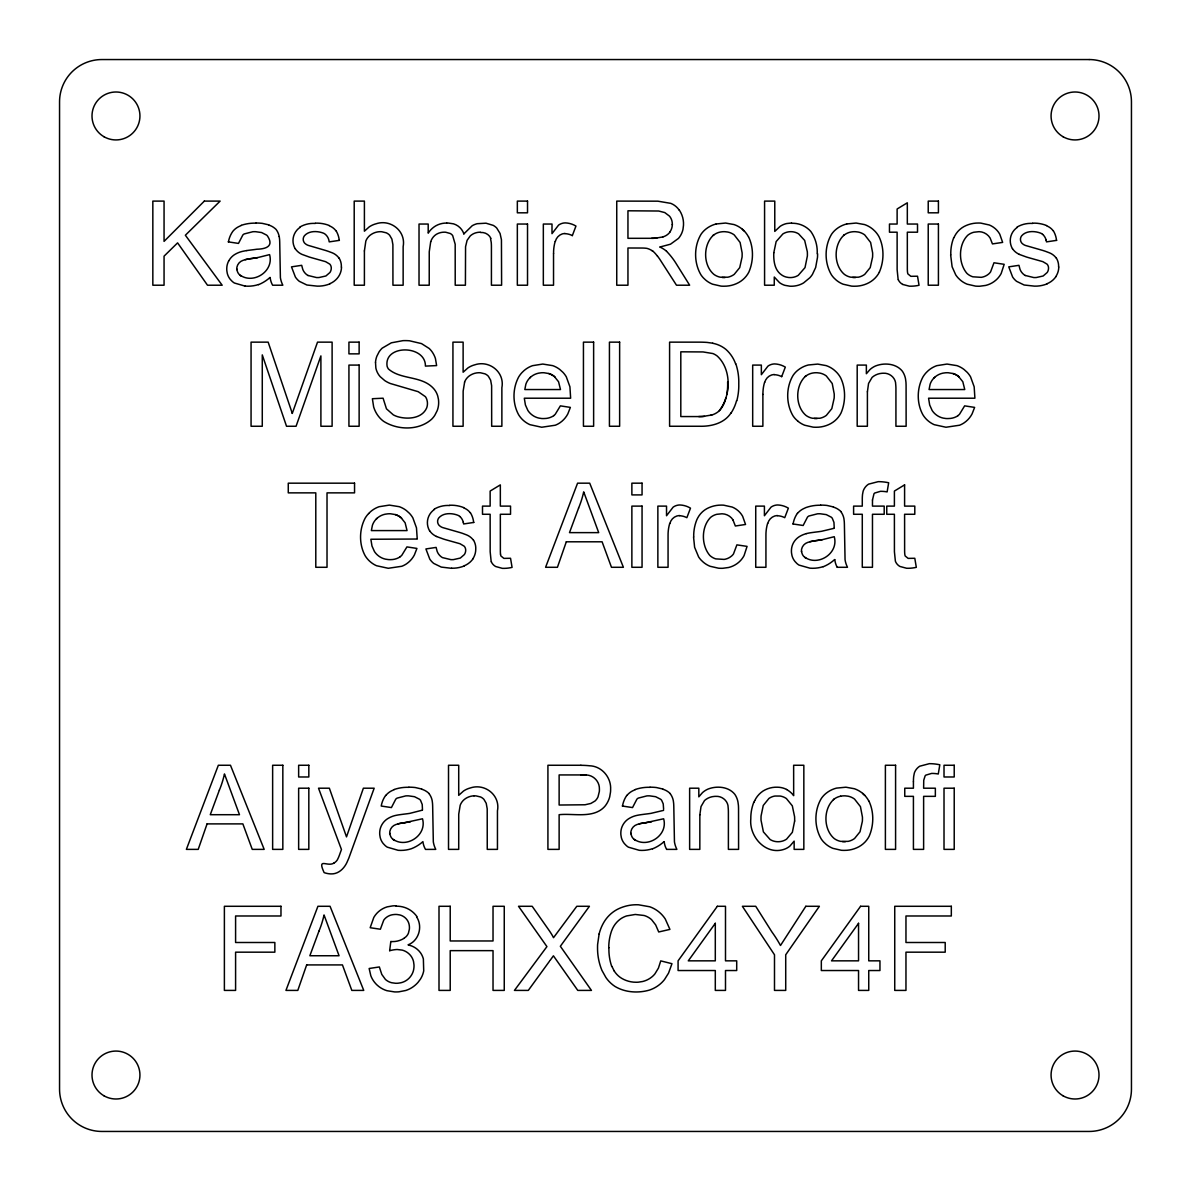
<?xml version="1.0" encoding="UTF-8"?>
<svg xmlns="http://www.w3.org/2000/svg" width="1191" height="1191" viewBox="0 0 1191 1191"><rect width="100%" height="100%" fill="white"/><g stroke="black" fill="none" stroke-linecap="round" stroke-linejoin="round"><path stroke-width="1.5" d="M663.625 809.285L663.223 803.865L661.675 800.352A6.684 6.684 0 0 0 660.663 799.265L655.66 796.705L649.676 795.856A38.261 38.261 0 0 0 646.921 795.886L638.227 798.119A9.156 9.156 0 0 0 636.917 799.131L632.54 807.572L622.342 806.039M422.477 809.686L422.224 804.476L420.542 800.352A6.684 6.684 0 0 0 419.53 799.265L414.528 796.705L408.558 795.856A38.261 38.261 0 0 0 405.789 795.886L397.094 798.119A9.156 9.156 0 0 0 395.784 799.131L391.422 807.572L381.224 806.039A25.889 25.889 0 0 1 385.646 795.409M834.221 527.598L833.953 522.402L832.286 518.264A6.684 6.684 0 0 0 831.273 517.192L826.271 514.616L820.286 513.783A38.261 38.261 0 0 0 817.517 513.812L808.823 516.031A9.156 9.156 0 0 0 807.513 517.058L803.151 525.484L792.953 523.966M422.477 810.133L409.778 813.379A197.989 197.989 0 0 1 403.883 814.153L399.67 814.718A53.803 53.803 0 0 0 394.608 815.671A25.696 25.696 0 0 0 387.12 819.036A17.061 17.061 0 0 0 381.76 824.961A16.585 16.585 0 0 0 379.706 832.524A19.949 19.949 0 0 0 379.78 834.921L380.227 837.541A15.468 15.468 0 0 0 383.264 843.6L385.11 845.521A16.093 16.093 0 0 0 387.313 847.173L398.166 850.314A33.899 33.899 0 0 0 411.401 848.721A37.457 37.457 0 0 0 422.924 841.62A19.607 19.607 0 0 0 425.515 849.406L435.772 849.377A25.353 25.353 0 0 1 433.316 841.843L432.675 807.051A71.415 71.415 0 0 0 432.512 803.315L432.199 800.754A16.748 16.748 0 0 0 429.013 793.623M417.207 538.6L416.478 527.836L412.86 517.877A25.234 25.234 0 0 0 409.451 513.336L406.354 510.537A25.071 25.071 0 0 0 399.238 506.681L389.323 505.103L379.11 506.711A25.77 25.77 0 0 0 370.699 511.549L368.644 513.529M663.595 810.371L650.896 813.379A197.989 197.989 0 0 1 645.016 814.153L640.803 814.718A53.803 53.803 0 0 0 635.741 815.671A25.696 25.696 0 0 0 628.238 819.036A17.061 17.061 0 0 0 622.893 824.961A16.585 16.585 0 0 0 620.839 832.524A19.949 19.949 0 0 0 620.898 834.921L621.345 837.541A15.468 15.468 0 0 0 624.397 843.6L626.243 845.521A16.093 16.093 0 0 0 628.431 847.173L639.299 850.314A33.899 33.899 0 0 0 652.534 848.721M834.191 528.298L821.507 531.305A197.989 197.989 0 0 1 815.612 532.079L811.413 532.645A53.803 53.803 0 0 0 806.352 533.598M417.192 539.032L370.863 539.255L371.979 546.014L374.421 551.478A17.195 17.195 0 0 0 376.803 554.396L377.473 555.036A17.791 17.791 0 0 0 385.393 559.145L388.177 559.562A23.105 23.105 0 0 0 390.856 559.636A17.284 17.284 0 0 0 400.34 556.718M389.651 950.641L390.827 941.471L391.779 941.56A10.719 10.719 0 0 0 392.509 941.59A21.155 21.155 0 0 0 404.255 938.21M719.334 410.612C731.095 395.635 731.765 369.389 717.235 356.049A18.118 18.118 0 0 0 712.858 353.548L703.077 351.94L680.805 351.821L680.805 416.567L698.745 416.567A75.197 75.197 0 0 0 702.69 416.478L711.786 415.004A19.16 19.16 0 0 0 719.409 410.701A28.495 28.495 0 0 0 725.81 398.122M599.118 933.967L597.614 944.478A66.622 66.622 0 0 0 597.54 947.723A57.883 57.883 0 0 0 601.917 970.352L605.906 977.513A32.708 32.708 0 0 0 614.958 986.416C625.096 992.52 638.004 993.339 649.244 990.138A32.172 32.172 0 0 0 659.367 984.719A31.8 31.8 0 0 0 664.504 979.553L668.553 973.107L671.962 963.698L660.752 960.884L658.429 968.104L654.931 973.851A21.78 21.78 0 0 1 651.939 976.873A23.001 23.001 0 0 1 642.664 981.503L638.331 982.173A31.085 31.085 0 0 1 636.024 982.247A27.929 27.929 0 0 1 621.657 978.317A22.316 22.316 0 0 1 614.214 970.963M430.695 241.713L429.251 251.792L429.222 285.215L419.024 285.215L419.024 224.042L428.194 224.042L428.194 233.168A22.227 22.227 0 0 1 435.817 225.814A21.349 21.349 0 0 1 446.655 223.074M464.624 382.103L463.15 391.095L463.12 426.259L452.937 426.259L452.937 342.145L463.12 342.145L463.12 372.217L467.944 367.915A21.959 21.959 0 0 1 474.688 364.863C489.263 359.831 504.924 372.143 501.873 387.715L501.873 426.259L491.675 426.259L491.63 385.69L490.632 380.167L488.37 376.267A10.391 10.391 0 0 0 484.945 373.84L480.479 372.783A18.848 18.848 0 0 0 478.454 372.738A16.57 16.57 0 0 0 470.028 375.418A13.726 13.726 0 0 0 464.564 382.073M572.35 235.58L575.953 226.067A22.167 22.167 0 0 0 565.278 222.896A11.791 11.791 0 0 0 558.594 225.084L551.999 233.659L551.999 224.042L543.334 224.042L543.334 285.215L553.532 285.215L553.532 253.415M781.698 376.609L785.316 367.111A22.167 22.167 0 0 0 774.626 363.925A11.791 11.791 0 0 0 767.957 366.128L761.347 374.703L761.347 365.086L752.682 365.086L752.682 426.259L762.88 426.259L762.88 394.444M753.873 802.406L754.677 800.62M953.917 237.709L954.78 235.937A22.718 22.718 0 0 1 963.832 226.647A29.998 29.998 0 0 1 978.362 223.03A36.028 36.028 0 0 1 980.788 223.104L989.334 224.995A21.14 21.14 0 0 1 999.755 234.165L1002.643 242.398L992.445 243.917L990.123 238.021A13.414 13.414 0 0 0 979.136 231.664L973.881 232.23A15.677 15.677 0 0 0 967.688 235.312C958.174 244.884 958.293 263.285 966.928 273.379A15.394 15.394 0 0 0 972.853 276.803L981.25 277.339A14.798 14.798 0 0 0 988.709 273.975A12.833 12.833 0 0 0 990.584 271.89L993.979 262.779L1004.177 264.313L1001.184 273.483A23.463 23.463 0 0 1 995.587 280.421A24.252 24.252 0 0 1 985.701 285.423L979.851 286.212A36.43 36.43 0 0 1 975.518 286.108L967.211 284.202A24.654 24.654 0 0 1 960.303 280.019L958.308 278.113A24.207 24.207 0 0 1 955.703 274.823L952.115 266.769L950.641 254.859M879.345 272.144C884.109 261.171 884.303 247.758 879.107 236.905A25.636 25.636 0 0 0 874.938 231.188L872.899 229.282A25.666 25.666 0 0 0 864.606 224.578L856.121 223.045L846.667 223.968M463.835 233.912L472.187 225.739A19.979 19.979 0 0 1 477.174 223.7L485.988 223.193L493.253 225.382A15.021 15.021 0 0 1 496.721 228.032L500.056 233.451L501.441 239.748L501.605 285.215L491.421 285.215L491.421 247.073A51.481 51.481 0 0 0 491.228 242.354L490.528 238.557M550.034 960.497L553.413 955.822L577.784 990.406L591.436 990.406L560.351 946.279L589.396 906.291L576.801 906.291L553.517 937.689L552.55 935.828A82.432 82.432 0 0 0 549.379 930.811L532.183 906.291L518.532 906.291L546.922 946.607L514.452 990.406L528.298 990.406L549.468 961.256M730.976 412.964C724.336 423.281 711.414 426.527 699.846 426.259L669.595 426.259L669.595 342.145L698.477 342.145A110.659 110.659 0 0 1 707.097 342.427L712.739 343.202M713.126 235.446C703.003 245.152 703.047 265.146 713.856 274.347A16.227 16.227 0 0 0 720.332 277.205L727.805 277.205A16.123 16.123 0 0 0 734.251 274.332L739.715 267.618L742.067 257.122A49.129 49.129 0 0 0 742.127 252.894L740.117 242.473L734.222 234.91A16.198 16.198 0 0 0 727.775 232.037L725.036 231.709A20.426 20.426 0 0 0 722.163 231.769L720.332 232.037A16.346 16.346 0 0 0 713.126 235.446L713.856 234.895M843.63 235.446C833.506 245.152 833.551 265.146 844.359 274.347A16.227 16.227 0 0 0 850.836 277.205L858.309 277.205A16.123 16.123 0 0 0 864.755 274.332L870.219 267.618L872.571 257.122A49.129 49.129 0 0 0 872.631 252.894L870.621 242.473L864.726 234.91A16.198 16.198 0 0 0 858.279 232.037L855.54 231.709A20.426 20.426 0 0 0 852.667 231.769L850.836 232.037A16.346 16.346 0 0 0 843.63 235.446L844.359 234.895M805.235 376.49C795.097 386.182 795.141 406.176 805.95 415.391A16.227 16.227 0 0 0 812.441 418.249L819.899 418.249A16.123 16.123 0 0 0 826.36 415.376L831.809 408.662L834.162 398.151A49.129 49.129 0 0 0 834.221 393.923L832.226 383.502L826.316 375.954A16.198 16.198 0 0 0 819.87 373.081L817.13 372.753A20.426 20.426 0 0 0 814.272 372.813L812.441 373.081A16.346 16.346 0 0 0 805.235 376.49L805.95 375.924M834.162 799.057C823.175 808.406 823.204 829.144 834.162 838.509A16.227 16.227 0 0 0 840.652 841.367L848.111 841.367A16.123 16.123 0 0 0 854.572 838.494L860.021 831.78L862.373 821.269A49.129 49.129 0 0 0 862.433 817.056L860.438 806.62L854.528 799.072A16.198 16.198 0 0 0 848.081 796.198L845.342 795.871A20.426 20.426 0 0 0 842.484 795.93L840.652 796.198M404.225 938.151L405.997 936.736A10.779 10.779 0 0 0 408.439 933.119L409.347 929.293A17.805 17.805 0 0 0 409.421 926.866L409.287 925.511A12.386 12.386 0 0 0 406.057 918.633A13.041 13.041 0 0 0 399.878 914.956L397.109 914.509A19.086 19.086 0 0 0 394.876 914.465L392.717 914.688A13.935 13.935 0 0 0 385.527 918.127A13.399 13.399 0 0 0 383.71 920.226L380.376 929.233L370.178 927.715L373.795 917.442A23.135 23.135 0 0 1 387.194 906.857L392.822 905.875A32.261 32.261 0 0 1 396.097 905.8M334.001 862.999C327.614 867.45 316.88 856.791 324.131 872.616A22.584 22.584 0 0 0 330.89 873.911C339.033 874.268 345.077 867.599 347.757 860.542A112.088 112.088 0 0 0 348.844 858.071L374.168 788.204L363.374 788.204L346.507 836.886L329.356 788.204L318.518 788.204L341.46 849.511L339.301 855.466A68.959 68.959 0 0 1 338.467 857.535L337.395 859.768A9.528 9.528 0 0 1 334.016 863.013M241.311 225.456L238.572 226.722A18.178 18.178 0 0 0 232.826 231.322A25.889 25.889 0 0 0 228.434 241.907M394.251 789.618L391.511 790.869A18.178 18.178 0 0 0 385.75 795.484M635.369 789.618L632.629 790.869A18.178 18.178 0 0 0 626.883 795.484M662.955 236.935L655.229 238.215A62.185 62.185 0 0 1 651.641 238.304L627.955 238.319L627.955 210.792L658.683 211.015L664.786 212.579L669.446 216.092A12.044 12.044 0 0 1 672.037 221.466L672.245 222.851A15.141 15.141 0 0 1 672.305 224.801M236.949 269.106A8.411 8.411 0 0 0 239.078 274.317C252.135 285.334 274.421 271.786 269.583 254.621L257.524 257.628A159.371 159.371 0 0 1 252.045 258.462A76.581 76.581 0 0 0 246.388 259.4L243.038 260.353A9.081 9.081 0 0 0 236.741 269.613M801.617 551.195A8.411 8.411 0 0 0 803.746 556.405C816.803 567.407 839.089 553.86 834.251 536.709L822.192 539.702A159.371 159.371 0 0 1 816.713 540.535A76.581 76.581 0 0 0 811.056 541.473L807.706 542.426A9.081 9.081 0 0 0 801.409 551.701M398.211 823.8A68.616 68.616 0 0 1 404.985 822.653A76.581 76.581 0 0 0 399.327 823.562L395.963 824.5A9.081 9.081 0 0 0 389.68 833.774M639.329 823.8A68.616 68.616 0 0 1 646.103 822.653A76.581 76.581 0 0 0 640.445 823.562L637.096 824.5A9.081 9.081 0 0 0 630.798 833.774M716.163 223.968L725.617 223.045L734.103 224.578A25.666 25.666 0 0 1 748.439 236.756M410.463 821.79A159.371 159.371 0 0 1 404.97 822.609L422.507 818.783C427.361 835.933 405.044 849.496 392.033 838.464A8.411 8.411 0 0 1 389.889 833.268M651.581 821.79A159.371 159.371 0 0 1 646.103 822.609L663.64 818.783C668.493 835.933 646.177 849.496 633.15 838.464A8.411 8.411 0 0 1 631.007 833.268M257.524 257.628L252.045 258.462A68.616 68.616 0 0 0 245.272 259.638M822.192 539.702L816.713 540.535A68.616 68.616 0 0 0 809.94 541.726M660.052 246.984L670.488 244.2L678.483 238.394A20.768 20.768 0 0 0 682.979 229.401L683.5 225.173A24.609 24.609 0 0 0 679.674 210.628L679.153 210.003M246.745 250.557L250.944 250.006A197.989 197.989 0 0 0 256.839 249.232C266.189 248.979 274.109 246.224 267.618 236.19A6.684 6.684 0 0 0 266.605 235.103L261.603 232.543L255.618 231.694A38.261 38.261 0 0 0 252.849 231.724L244.155 233.957A9.156 9.156 0 0 0 242.845 234.984L238.483 243.411L228.285 241.877M339.42 240.359L329.222 241.877L328.88 240.15A11.106 11.106 0 0 0 325.351 234.344A9.87 9.87 0 0 0 323.535 233.198C317.535 230.86 308.945 230.533 304.39 235.803A5.791 5.791 0 0 0 304.42 242.875A9.409 9.409 0 0 0 308.38 245.42L325.471 250.423A121.065 121.065 0 0 1 328.21 251.316L332.319 252.849A15.602 15.602 0 0 1 339.078 258.209M1056.685 240.359L1046.487 241.877L1046.145 240.15M473.839 522.432L463.641 523.966L463.299 522.239M791.583 223.015L786.7 223.536A19.503 19.503 0 0 0 780.224 226.29L774.775 231.396L774.775 201.1L764.577 201.1L764.577 285.215L774.269 285.215L774.269 277.041L779.524 282.639A18.207 18.207 0 0 0 784.914 285.334L789.886 286.197A26.217 26.217 0 0 0 793.876 286.093L795.171 285.929A23.358 23.358 0 0 0 803.583 282.922L809.835 277.741A25.532 25.532 0 0 0 812.47 274.317L815.656 267.499L817.473 257.494A56.29 56.29 0 0 0 817.592 253.713M837.303 567.288L847.501 567.288A25.353 25.353 0 0 1 845.059 559.77L844.404 524.978A71.415 71.415 0 0 0 844.24 521.241L843.928 518.666A16.748 16.748 0 0 0 840.757 511.535M666.692 849.377L676.89 849.377A25.353 25.353 0 0 1 674.448 841.843L673.808 807.051A71.415 71.415 0 0 0 673.644 803.315L673.317 800.754A16.748 16.748 0 0 0 670.146 793.623M580.866 774.939L559.13 774.939L559.13 805.027L585.034 804.774L590.87 803.449L595.024 801.007A12.684 12.684 0 0 0 598.016 796.853L599.341 791.464A22.391 22.391 0 0 0 599.401 789.038C599.698 781.177 592.716 774.299 584.811 775.043A92.928 92.928 0 0 0 580.866 774.954A81.822 81.822 0 0 1 586.151 775.118M580.895 765.262L547.92 765.262L547.92 849.377L559.13 849.377L559.13 814.704C573.422 813.081 593.535 819.006 604.805 806.411A25.085 25.085 0 0 0 609.703 796.868L610.521 791.97A32.276 32.276 0 0 0 610.626 789.365C611.266 777.425 601.812 766.17 589.649 765.783A82.551 82.551 0 0 0 580.895 765.307M451.627 568.315L441.295 567.095L433.747 563.432A19.19 19.19 0 0 1 429.772 559.1L425.916 548.947L436.114 547.413L437.171 551.463A12.312 12.312 0 0 0 442.412 557.596L450.913 559.636A32.142 32.142 0 0 0 453.488 559.606L460.322 558.058L464.341 554.574A7.786 7.786 0 0 0 465.681 549.78L465.621 549.379A5.732 5.732 0 0 0 464.192 546.207L460.009 543.736L446.893 540.059A148.86 148.86 0 0 1 443.573 539.076L436.457 536.501M245.242 286.153L234.374 283.011A16.093 16.093 0 0 1 232.185 281.359L230.339 279.438A15.468 15.468 0 0 1 227.287 273.394L226.841 270.774A19.949 19.949 0 0 1 226.766 268.362A16.585 16.585 0 0 1 228.776 260.769M934.682 377.294A16.51 16.51 0 0 0 930.111 384.231L929.069 389.546L964.755 389.546L962.819 381.745L958.606 376.505A16.466 16.466 0 0 0 952.994 373.527L948.259 372.753A23.239 23.239 0 0 0 945.416 372.798L942.81 373.17A17.567 17.567 0 0 0 934.072 377.875M530.427 377.294A16.51 16.51 0 0 0 525.856 384.231L524.814 389.546L560.499 389.546L558.549 381.745L554.351 376.505A16.466 16.466 0 0 0 548.738 373.527L544.004 372.753A23.239 23.239 0 0 0 541.161 372.798L538.555 373.17A17.567 17.567 0 0 0 529.816 377.875M376.981 518.338A16.51 16.51 0 0 0 372.411 525.276L371.369 530.591L407.054 530.591L405.119 522.789L400.905 517.549A16.466 16.466 0 0 0 395.293 514.572L390.559 513.783A23.239 23.239 0 0 0 387.715 513.842L385.11 514.214A17.567 17.567 0 0 0 376.371 518.919M268.779 224.861L262.318 223.372A53.655 53.655 0 0 0 256.005 223.03M833.447 506.949L826.986 505.446A53.655 53.655 0 0 0 820.673 505.103M662.851 789.023L656.375 787.534A53.655 53.655 0 0 0 650.063 787.191M421.718 789.023L415.257 787.534A53.655 53.655 0 0 0 408.93 787.191M1019.317 254.412L1026.434 257.003A148.86 148.86 0 0 0 1029.739 257.971L1042.869 261.663L1047.038 264.134A5.732 5.732 0 0 1 1048.482 267.29L1048.512 267.707A7.786 7.786 0 0 1 1047.187 272.501L1043.167 275.984L1036.334 277.518A32.142 32.142 0 0 1 1033.758 277.548L1025.287 275.478M1046.472 225.665L1048.824 226.9A14.739 14.739 0 0 1 1053.172 230.756M329.222 225.665L331.56 226.9A14.739 14.739 0 0 1 335.907 230.756M463.627 507.738L465.979 508.974A14.739 14.739 0 0 1 470.326 512.845M308.022 275.478L316.493 277.548A32.142 32.142 0 0 0 319.069 277.518L325.902 275.984L329.922 272.501A7.786 7.786 0 0 0 331.262 267.707L331.217 267.305A5.732 5.732 0 0 0 329.773 264.119L325.605 261.663L312.489 257.971A148.86 148.86 0 0 1 309.169 257.003L302.052 254.412A15.647 15.647 0 0 1 295.234 248.696M902.689 284.441L909.314 286.168A36.817 36.817 0 0 0 919.035 285.259L917.517 276.208L910.847 276.312L907.914 273.93A3.171 3.171 0 0 1 907.721 273.409L907.482 272.054A39.72 39.72 0 0 1 907.334 268.049L907.319 232.2L917.517 232.2L917.517 224.042L907.319 224.042L907.319 202.798L897.121 208.991L897.121 224.042L889.469 224.042L889.469 232.2L897.121 232.2L897.136 269.702L898.074 278.917A7.384 7.384 0 0 0 898.371 279.736M651.909 250.572L652.862 251.241M742.395 229.282L744.435 231.188M862.701 793.429L864.74 795.35M797.702 421.033L795.677 419.128A24.222 24.222 0 0 1 793.012 415.823C785.911 403.794 785.926 387.358 793.102 375.373A23.76 23.76 0 0 1 797.181 370.788L798.178 369.969A26.961 26.961 0 0 1 808.257 364.997L817.726 364.089L826.212 365.622A25.666 25.666 0 0 1 834.489 370.312L836.544 372.232A25.636 25.636 0 0 1 840.712 377.949C845.893 388.787 845.714 402.216 840.95 413.173A25.19 25.19 0 0 1 830.782 423.594A29.939 29.939 0 0 1 816.177 427.256A36.653 36.653 0 0 1 813.081 427.137L804.714 425.232A25.234 25.234 0 0 1 797.702 421.033M614.199 970.963L611.891 966.363M733.031 520.11L735.353 526.005L745.551 524.472L742.633 516.254A21.14 21.14 0 0 0 732.242 507.068L723.681 505.178A36.028 36.028 0 0 0 721.27 505.103A29.998 29.998 0 0 0 706.725 508.736A22.718 22.718 0 0 0 697.688 518.011L696.809 519.797A42.742 42.742 0 0 0 693.713 536.933M416.582 916.847C422.939 926.36 418.994 940.741 408.066 944.835L411.58 945.937A19.949 19.949 0 0 1 420.408 952.651A19.16 19.16 0 0 1 423.371 958.963L423.713 970.873A24.103 24.103 0 0 1 420.423 979.151L418.071 982.307A29.358 29.358 0 0 1 415.168 985.195A26.753 26.753 0 0 1 405.803 990.48L398.881 991.82A37.263 37.263 0 0 1 394.519 991.909L386.911 990.689A24.922 24.922 0 0 1 377.502 985.419A26.306 26.306 0 0 1 375.775 983.721A24.311 24.311 0 0 1 370.818 975.742L369.15 968.491L379.348 966.958L381.79 974.417L385.437 979.449A14.575 14.575 0 0 0 391.66 982.739L395.442 983.26A22.465 22.465 0 0 0 398.136 983.2L400.816 982.783A16.689 16.689 0 0 0 408.364 978.868A18.49 18.49 0 0 0 410.18 976.948A16.6 16.6 0 0 0 413.709 969.355L413.932 967.613A20.887 20.887 0 0 0 413.992 964.918L413.545 961.599A15.126 15.126 0 0 0 409.838 954.676A16.123 16.123 0 0 0 402.29 950.12L397.124 949.495A32.916 32.916 0 0 0 389.68 950.731M748.603 236.905C753.784 247.758 753.605 261.171 748.841 272.144A25.19 25.19 0 0 1 738.673 282.55A29.939 29.939 0 0 1 724.083 286.212A36.653 36.653 0 0 1 720.987 286.108L712.605 284.202A25.234 25.234 0 0 1 705.608 280.004L703.568 278.084A24.222 24.222 0 0 1 700.918 274.779C693.817 262.749 693.832 246.314 701.008 234.329A23.76 23.76 0 0 1 705.087 229.744L706.069 228.925A26.961 26.961 0 0 1 716.163 223.968M868.909 801.067C874.105 811.905 873.911 825.333 869.147 836.29A25.19 25.19 0 0 1 858.979 846.712A29.939 29.939 0 0 1 844.389 850.374A36.653 36.653 0 0 1 841.293 850.27L832.926 848.349A25.234 25.234 0 0 1 825.914 844.151L823.889 842.245A24.222 24.222 0 0 1 821.224 838.94C814.123 826.911 814.138 810.476 821.314 798.491A23.76 23.76 0 0 1 825.393 793.906L826.375 793.087A26.961 26.961 0 0 1 836.469 788.114L845.923 787.206L854.409 788.74A25.666 25.666 0 0 1 868.76 800.918M279.26 236.592L279.572 239.168A71.415 71.415 0 0 1 279.736 242.89L280.391 277.682A25.353 25.353 0 0 0 282.833 285.215L272.635 285.215A19.607 19.607 0 0 1 270.149 277.563M500.503 554.128L500.756 555.482A3.171 3.171 0 0 0 500.949 556.003L503.882 558.385L510.537 558.281L512.07 567.392A36.817 36.817 0 0 1 502.334 568.345L495.709 566.529A10.213 10.213 0 0 1 491.332 561.854M693.549 536.933L694.621 547.309L698.611 556.912A24.207 24.207 0 0 0 701.216 560.202L703.211 562.092A24.654 24.654 0 0 0 710.119 566.291L718.426 568.181A36.43 36.43 0 0 0 722.743 568.286L728.609 567.497A24.252 24.252 0 0 0 738.494 562.509A23.463 23.463 0 0 0 744.092 555.557L747.07 546.386L736.887 544.868L733.477 553.964A12.833 12.833 0 0 1 731.587 556.018A14.798 14.798 0 0 1 724.158 559.413L715.746 558.877A15.394 15.394 0 0 1 709.821 555.453C701.201 545.374 701.067 526.958 710.595 517.4A15.677 15.677 0 0 1 716.774 514.304L722.044 513.783A13.414 13.414 0 0 1 733.12 520.05M913.423 781.758L913.423 788.204L904.758 788.204L904.758 796.347L913.423 796.347L913.423 849.377L923.62 849.377L923.62 796.347L935.352 796.347L935.352 788.204L923.62 788.204L923.74 780.239L925.109 775.922A4.377 4.377 0 0 1 925.824 775.133L931.63 773.421A35.03 35.03 0 0 1 938.27 774.001L939.818 764.786A48.92 48.92 0 0 0 929.382 763.669L919.72 766.215A13.399 13.399 0 0 0 914.658 772.17A10.704 10.704 0 0 0 914.256 773.48L913.691 776.428A46.464 46.464 0 0 0 913.437 781.758M833.432 799.608A16.346 16.346 0 0 1 840.682 796.183M845.357 841.695A20.411 20.411 0 0 1 842.484 841.635M786.581 789.544A20.917 20.917 0 0 1 793.668 795.648L793.638 765.262L803.836 765.262L803.836 849.377L794.144 849.377L794.144 841.129L789.975 846.012A17.701 17.701 0 0 1 784.75 849.094C766.185 856.001 748.945 836.826 750.806 818.842A43.561 43.561 0 0 1 753.754 802.362M754.722 800.635A23.716 23.716 0 0 1 763.014 791.047A25.324 25.324 0 0 1 777.41 787.206A20.649 20.649 0 0 1 786.626 789.454M664.057 841.62A37.457 37.457 0 0 1 652.579 848.826M666.647 849.406A19.607 19.607 0 0 1 664.206 841.724M635.577 840.444A9.394 9.394 0 0 1 634.267 839.536M622.506 806.069A25.889 25.889 0 0 1 626.779 795.409M635.324 789.469A41.223 41.223 0 0 1 650.048 787.311M662.792 789.201A17.776 17.776 0 0 1 670.205 793.534M474.033 795.856A18.848 18.848 0 0 1 476.058 795.901L480.539 796.958A10.391 10.391 0 0 1 483.948 799.384L486.211 803.285L487.208 808.808L487.253 849.377L497.451 849.377L497.451 810.833C500.503 795.26 484.841 782.949 470.266 787.98A21.959 21.959 0 0 0 463.522 791.032L458.714 795.335L458.714 765.262L448.516 765.262L448.516 849.377L458.714 849.377L458.729 814.212L460.202 805.22A13.726 13.726 0 0 1 465.592 798.536A16.57 16.57 0 0 1 474.033 795.826M394.459 840.444A9.394 9.394 0 0 1 393.134 839.536M394.206 789.469A41.223 41.223 0 0 1 408.93 787.311M421.674 789.201A17.776 17.776 0 0 1 429.088 793.534M608.75 947.664A50.766 50.766 0 0 1 611.355 931.541L611.712 930.588A24.773 24.773 0 0 1 620.392 919.05A23.224 23.224 0 0 1 626.66 915.924L635.265 914.465L644.093 915.492A19.607 19.607 0 0 1 649.616 918.127A17.939 17.939 0 0 1 651.656 919.765L655.675 924.916L658.712 931.972L669.923 929.397L665.278 919.005A30.728 30.728 0 0 0 649.795 906.783L638.495 904.788A42.042 42.042 0 0 0 616.64 909.745A34.375 34.375 0 0 0 603.837 922.37A42.593 42.593 0 0 0 599.133 933.982M611.712 966.422A51.987 51.987 0 0 1 608.929 947.679M396.112 906.202A24.535 24.535 0 0 1 416.939 916.594M834.653 559.547A37.457 37.457 0 0 1 823.189 566.752M837.243 567.318A19.607 19.607 0 0 1 834.817 559.636M823.145 566.648A33.899 33.899 0 0 1 809.91 568.167L799.042 565.1A16.093 16.093 0 0 1 796.839 563.447L795.007 561.512A15.468 15.468 0 0 1 791.955 555.468L791.509 552.847A19.949 19.949 0 0 1 791.434 550.436A16.585 16.585 0 0 1 793.444 542.858A17.061 17.061 0 0 1 798.848 536.947A25.696 25.696 0 0 1 806.352 533.642M806.188 558.371A9.394 9.394 0 0 1 804.863 557.448M793.102 523.98A25.889 25.889 0 0 1 797.375 513.336M797.479 513.41A18.178 18.178 0 0 1 803.255 508.825L805.979 507.545A41.223 41.223 0 0 1 820.659 505.237M833.402 507.113A17.776 17.776 0 0 1 840.816 511.445M777.351 515.748A16.704 16.704 0 0 1 784.735 517.683L788.368 508.155A22.167 22.167 0 0 0 777.693 504.969A11.791 11.791 0 0 0 771.009 507.158L764.414 515.748L764.414 506.115L755.734 506.115L755.734 567.288L765.932 567.288L765.932 535.488A40.777 40.777 0 0 1 767.585 523.445M767.763 523.489A10.511 10.511 0 0 1 777.336 515.495M679.48 515.748A16.704 16.704 0 0 1 686.865 517.683L690.482 508.155A22.167 22.167 0 0 0 679.808 504.969A11.791 11.791 0 0 0 673.123 507.158L666.528 515.748L666.528 506.115L657.864 506.115L657.864 567.288L668.062 567.288L668.062 535.488A40.777 40.777 0 0 1 669.714 523.445M669.893 523.489A10.511 10.511 0 0 1 679.451 515.495M500.488 554.128A39.72 39.72 0 0 1 500.369 550.138L500.339 514.274L510.537 514.274L510.537 506.115L500.339 506.115L500.339 484.871L490.141 491.064L490.141 506.115L482.504 506.115L482.504 514.274L490.141 514.274L490.171 551.79L491.109 560.991A7.384 7.384 0 0 0 491.392 561.824M473.482 540.282A15.602 15.602 0 0 0 466.723 534.953L462.614 533.389A121.065 121.065 0 0 0 459.875 532.511L442.754 527.598A9.409 9.409 0 0 1 438.794 524.993A5.791 5.791 0 0 1 438.809 517.891C443.35 512.592 451.955 512.949 457.94 515.286A9.87 9.87 0 0 1 459.726 516.462M473.571 540.252A15.647 15.647 0 0 1 475.76 549.111A17.657 17.657 0 0 1 472.887 558.787M472.991 558.862A19.681 19.681 0 0 1 464.282 565.755M464.356 565.919A31.1 31.1 0 0 1 451.627 568.211M459.756 516.418A11.106 11.106 0 0 1 463.269 522.239M470.445 512.77A23.344 23.344 0 0 1 473.676 522.447M434.239 509.138A26.827 26.827 0 0 1 449.751 505.52M429.579 530.814A16.019 16.019 0 0 1 434.447 509.45M449.781 505.237A34.197 34.197 0 0 1 463.686 507.574M436.487 536.441A15.647 15.647 0 0 1 429.653 530.769M400.265 556.614A14.322 14.322 0 0 0 401.784 555.334L406.935 546.907L416.924 548.426L414.408 554.917A24.654 24.654 0 0 1 406.652 563.745A23.76 23.76 0 0 1 401.799 566.276L388.266 568.286L376.535 565.725A25.279 25.279 0 0 1 369.567 561.125A25.815 25.815 0 0 1 367.602 559.085A25.145 25.145 0 0 1 365.101 555.646C358.938 544.287 359.131 529.533 365.146 518.174A25.83 25.83 0 0 1 368.644 513.529M395.293 514.572A16.555 16.555 0 0 1 401.62 518.159M958.04 415.689A17.284 17.284 0 0 1 948.557 418.532A23.105 23.105 0 0 1 945.877 418.517L943.093 418.086A17.791 17.791 0 0 1 935.173 413.992L934.503 413.351A17.195 17.195 0 0 1 932.121 410.433L929.68 404.97L928.563 398.211L974.893 398.211L974.178 386.807L970.561 376.832A25.234 25.234 0 0 0 967.152 372.292L964.055 369.493A25.071 25.071 0 0 0 956.939 365.637L947.024 364.059L936.811 365.667A25.77 25.77 0 0 0 928.399 370.505L926.345 372.485A25.83 25.83 0 0 0 922.846 377.13C916.817 388.489 916.638 403.258 922.802 414.602A25.145 25.145 0 0 0 925.303 418.056A25.815 25.815 0 0 0 927.268 420.095A25.279 25.279 0 0 0 934.235 424.681L945.967 427.241L959.514 425.232A23.76 23.76 0 0 0 964.338 422.686A24.654 24.654 0 0 0 972.094 413.873L974.625 407.396L964.636 405.863L959.484 414.304A14.322 14.322 0 0 1 957.966 415.57M952.994 373.527A16.555 16.555 0 0 1 959.321 377.115M817.145 418.577A20.411 20.411 0 0 1 814.272 418.517M774.299 374.703A16.704 16.704 0 0 1 781.683 376.654M764.711 382.46A10.511 10.511 0 0 1 774.269 374.45M762.925 394.444A40.777 40.777 0 0 1 764.533 382.415M712.724 343.276A29.09 29.09 0 0 1 725.781 349.276A34.733 34.733 0 0 1 735.576 363.761M735.785 363.687A57.466 57.466 0 0 1 738.777 383.725A61.113 61.113 0 0 1 736.827 400.757M736.559 400.682A42.251 42.251 0 0 1 731.08 413.039M711.786 415.004A21.974 21.974 0 0 1 710.551 415.376M704.476 416.359A69.301 69.301 0 0 1 698.745 416.552M727.627 381.924A65.192 65.192 0 0 1 726.897 394.444M553.785 415.689A17.284 17.284 0 0 1 544.302 418.532A23.105 23.105 0 0 1 541.607 418.517L538.838 418.086A17.791 17.791 0 0 1 530.918 413.992L530.248 413.351A17.195 17.195 0 0 1 527.866 410.433L525.41 404.97L524.308 398.211L570.638 398.211L569.923 386.807L566.306 376.832A25.234 25.234 0 0 0 562.896 372.292L559.8 369.493A25.071 25.071 0 0 0 552.684 365.637L542.768 364.059L532.556 365.667A25.77 25.77 0 0 0 524.144 370.505L522.075 372.485A25.83 25.83 0 0 0 518.591 377.13C512.562 388.489 512.383 403.258 518.547 414.602A25.145 25.145 0 0 0 521.048 418.056A25.815 25.815 0 0 0 523.013 420.095A25.279 25.279 0 0 0 529.98 424.681L541.711 427.241L555.244 425.232A23.76 23.76 0 0 0 560.083 422.686A24.654 24.654 0 0 0 567.839 413.873L570.37 407.396L560.38 405.863L555.229 414.304A14.322 14.322 0 0 1 553.711 415.57M548.738 373.527A16.555 16.555 0 0 1 555.066 377.115M1056.343 258.209A15.602 15.602 0 0 0 1049.569 252.879L1045.46 251.316A121.065 121.065 0 0 0 1042.72 250.423L1025.615 245.51A9.409 9.409 0 0 1 1021.64 242.904A5.791 5.791 0 0 1 1021.67 235.803C1026.195 230.518 1034.8 230.86 1040.785 233.198A9.87 9.87 0 0 1 1042.572 234.374M1056.417 258.164A15.647 15.647 0 0 1 1058.605 267.037M1058.784 267.052A17.657 17.657 0 0 1 1055.732 276.714M1055.836 276.788A19.681 19.681 0 0 1 1047.142 283.681M1047.202 283.83A31.1 31.1 0 0 1 1034.473 286.138L1024.141 285.006L1016.608 281.344A19.19 19.19 0 0 1 1012.618 277.012L1008.762 266.858L1018.96 265.325L1020.032 269.389A12.312 12.312 0 0 0 1025.272 275.523M1042.616 234.344A11.106 11.106 0 0 1 1046.115 240.165M1053.306 230.697A23.344 23.344 0 0 1 1056.521 240.374M1017.099 227.049A26.827 26.827 0 0 1 1032.597 223.446M1012.439 248.725A16.019 16.019 0 0 1 1017.293 227.377M1032.627 223.164A34.197 34.197 0 0 1 1046.547 225.501M1019.332 254.353A15.647 15.647 0 0 1 1012.499 248.696M950.805 254.844A42.742 42.742 0 0 1 953.738 237.649M902.704 284.411A10.213 10.213 0 0 1 898.297 279.766M846.667 223.968A26.961 26.961 0 0 0 836.573 228.925L835.591 229.744A23.76 23.76 0 0 0 831.512 234.329C824.336 246.314 824.321 262.749 831.422 274.779A24.222 24.222 0 0 0 834.072 278.084L836.112 280.004A25.234 25.234 0 0 0 843.109 284.202L851.491 286.108A36.653 36.653 0 0 0 854.587 286.227A29.939 29.939 0 0 0 869.192 282.58A25.19 25.19 0 0 0 879.39 272.158M855.54 277.548A20.411 20.411 0 0 1 852.667 277.473M791.598 223.283A24.282 24.282 0 0 1 810.803 231.441A35.566 35.566 0 0 1 817.205 253.698M725.036 277.548A20.411 20.411 0 0 1 722.163 277.473M651.894 250.586A16.763 16.763 0 0 0 646.877 248.368L646.371 248.294A37.353 37.353 0 0 0 641.77 248.041L627.955 247.996L627.955 285.215L616.744 285.215L616.744 201.1L657.849 201.175L670.801 203.363A18.55 18.55 0 0 1 679.138 210.003M657.506 256.154A87.39 87.39 0 0 1 659.62 259.013L676.488 285.215L689.649 285.215L675.371 262.348A70.254 70.254 0 0 0 666.498 251.256M652.921 251.167A32.038 32.038 0 0 1 657.447 256.184M660.008 247.073A28.912 28.912 0 0 1 666.528 251.212M672.334 224.295A13.607 13.607 0 0 1 670.071 231.754M670.161 231.828A13.265 13.265 0 0 1 662.94 236.875M656.851 238.096A57.347 57.347 0 0 1 651.641 238.304M564.951 233.674A16.704 16.704 0 0 1 572.335 235.61M555.348 241.416A10.511 10.511 0 0 1 564.921 233.406M553.577 253.4A40.777 40.777 0 0 1 555.185 241.371M430.725 241.728A13.458 13.458 0 0 1 436.234 234.389A15.438 15.438 0 0 1 443.841 232.185A17.612 17.612 0 0 1 445.776 232.245L450.332 233.525A7.608 7.608 0 0 1 452.684 235.61L455.185 244.229L455.215 285.215L465.413 285.215L465.562 246.716L467.095 240.344L470.251 235.922A14.352 14.352 0 0 1 477.368 232.453L478.886 232.26A18.178 18.178 0 0 1 480.464 232.2M480.509 232.513A10.302 10.302 0 0 1 490.915 238.379M463.88 233.883A15.721 15.721 0 0 0 453.503 223.834L448.307 223.059A29.15 29.15 0 0 0 446.655 223.015M339.167 258.164A15.647 15.647 0 0 1 341.341 267.037M341.519 267.052A17.657 17.657 0 0 1 338.467 276.714A19.681 19.681 0 0 1 329.877 283.681M329.937 283.83A31.1 31.1 0 0 1 317.223 286.138L306.876 285.006L299.343 281.344A19.19 19.19 0 0 1 295.368 277.012L291.497 266.858L301.695 265.325L302.767 269.389A12.312 12.312 0 0 0 308.007 275.523M336.041 230.697A23.344 23.344 0 0 1 339.256 240.374M299.834 227.049A26.827 26.827 0 0 1 315.332 223.446M295.174 248.725A16.019 16.019 0 0 1 300.028 227.377M315.377 223.164A34.197 34.197 0 0 1 329.282 225.501M270 277.458A37.457 37.457 0 0 1 258.521 284.664M258.477 284.56A33.899 33.899 0 0 1 245.242 286.093M228.821 260.799A17.061 17.061 0 0 1 234.18 254.874A25.696 25.696 0 0 1 241.684 251.569A53.803 53.803 0 0 1 246.745 250.586M241.52 276.297A9.394 9.394 0 0 1 240.195 275.374M279.185 236.607A16.748 16.748 0 0 0 276.089 229.461A17.776 17.776 0 0 0 268.734 225.039M241.267 225.322A41.223 41.223 0 0 1 255.991 223.164M364.401 250.914L364.401 285.215L354.203 285.215L354.203 201.1L364.401 201.1L364.401 231.188L369.225 226.886A21.959 21.959 0 0 1 375.969 223.819C390.529 218.802 406.191 231.099 403.139 246.671L403.139 285.215L392.941 285.215L392.896 244.646L391.899 239.123L389.636 235.222A10.391 10.391 0 0 0 386.226 232.811L381.745 231.739A18.848 18.848 0 0 0 379.721 231.694A16.57 16.57 0 0 0 371.294 234.389A13.726 13.726 0 0 0 365.831 241.044L364.401 250.914M699.846 814.882L699.832 849.377L689.634 849.377L689.634 788.204L698.819 788.204L698.819 796.839L702.496 792.611A20.411 20.411 0 0 1 708.154 789.023C716.848 785.643 728.669 786.596 734.832 794.337A20.262 20.262 0 0 1 737.958 801.96L738.405 805.28A79.246 79.246 0 0 1 738.539 808.659L738.584 849.377L728.386 849.377L728.386 812.545A47.253 47.253 0 0 0 728.163 807.662C728.282 801.096 722.252 795.916 715.836 796.347A19.309 19.309 0 0 0 714.228 796.422A16.644 16.644 0 0 0 704.551 800.501L701.023 806.545L699.846 814.882M867.405 391.765L867.39 426.259L857.192 426.259L857.192 365.086L866.363 365.086L866.363 373.721L870.055 369.493A20.411 20.411 0 0 1 875.698 365.905C884.392 362.526 896.227 363.478 902.376 371.22A20.262 20.262 0 0 1 905.517 378.842L905.949 382.162A79.246 79.246 0 0 1 906.083 385.542L906.128 426.259L895.93 426.259L895.93 389.427A47.253 47.253 0 0 0 895.721 384.544C895.826 377.979 889.796 372.798 883.38 373.23A19.309 19.309 0 0 0 881.787 373.304A16.644 16.644 0 0 0 872.11 377.383L868.567 383.428L867.405 391.765M872.482 499.967L872.467 506.115L884.198 506.115L884.198 514.274L872.467 514.274L872.467 567.288L862.284 567.288L862.284 514.274L853.605 514.274L853.605 506.115L862.284 506.115L862.284 499.669A46.464 46.464 0 0 1 862.537 494.354L863.103 491.392A10.704 10.704 0 0 1 863.549 490.111A13.399 13.399 0 0 1 868.581 484.142L878.229 481.655A48.92 48.92 0 0 1 888.665 482.757L887.131 491.898A35.03 35.03 0 0 0 880.477 491.317L874.67 493.059A4.377 4.377 0 0 0 873.971 493.833L872.482 499.967M773.778 252.82C773.51 260.814 774.478 270.312 781.862 275.091A14.218 14.218 0 0 0 786.298 277.071L788.263 277.443A17.27 17.27 0 0 0 791.196 277.548L792.045 277.473A14.649 14.649 0 0 0 798.283 275.315L805.012 267.618L807.379 255.976A51.883 51.883 0 0 0 807.319 251.733L804.669 240.433L798.625 233.868A14.381 14.381 0 0 0 792.506 231.769A16.332 16.332 0 0 0 789.961 231.709L789.112 231.783A14.649 14.649 0 0 0 782.874 233.942L776.145 241.579L773.778 252.82M375.507 362.302L375.865 368.093A18.877 18.877 0 0 0 380.167 376.654L384.738 380.584A30.862 30.862 0 0 0 390.395 383.532L418.205 391.69L425.395 396.663A11.091 11.091 0 0 1 426.929 399.863L427.316 401.65A13.845 13.845 0 0 1 427.405 404.523A12.312 12.312 0 0 1 426.542 408.215C421.674 418.785 407.337 419.545 397.541 416.656A26.381 26.381 0 0 1 393.328 414.87L386.465 408.826L383.085 398.211L372.381 398.717L373.646 406.89A28.658 28.658 0 0 0 378.098 415.808L379.334 417.356A26.083 26.083 0 0 0 383.666 421.361C397.72 430.249 418.681 430.725 431.529 419.321A23.299 23.299 0 0 0 434.849 415.227L437.171 410.672A22.495 22.495 0 0 0 438.601 404.24A24.415 24.415 0 0 0 438.437 399.283L437.782 396.186A20.083 20.083 0 0 0 435.995 391.913A19.696 19.696 0 0 0 433.196 388.117C421.406 375.522 400.876 379.944 388.445 368.987A9.379 9.379 0 0 1 387.105 366.233C383.696 344.273 425.827 344.75 425.41 366.099L436.621 365.592L435.444 358.61A24.401 24.401 0 0 0 433.39 353.891L432.497 352.417A22.108 22.108 0 0 0 429.147 348.457L421.51 343.603L409.555 340.79A53.044 53.044 0 0 0 402.93 340.656L391.363 342.814L382.237 348.129A20.47 20.47 0 0 0 379.051 351.926L376.862 356.213A21.096 21.096 0 0 0 375.507 362.302M794.635 821.031L792.357 832.315L786.566 839.149A14.694 14.694 0 0 1 780.537 841.531L779.718 841.635A16.838 16.838 0 0 1 777.157 841.695L776.309 841.635A14.664 14.664 0 0 1 770.115 839.506L763.401 831.899L761.034 820.227A54.146 54.146 0 0 1 761.079 815.939L763.252 805.458L768.924 798.461A14.411 14.411 0 0 1 774.969 796.035L780.165 796.05A14.887 14.887 0 0 1 786.402 798.565L792.313 805.831L794.576 816.684A54.905 54.905 0 0 1 794.635 821.031M292.286 413.396L268.154 342.145L251.063 342.145L251.063 426.259L262.273 426.259L262.273 354.888L286.525 426.259L296.068 426.259L320.9 355.901L320.9 426.259L332.11 426.259L332.11 342.145L317.521 342.145L292.286 413.396M207.07 823.889L198.212 849.377L186.377 849.377L218.34 765.262L230.473 765.262L264.179 849.377L252.254 849.377L242.86 823.889L207.07 823.889M306.653 964.918L297.795 990.406L285.944 990.406L317.923 906.291L330.056 906.291L363.746 990.406L351.821 990.406L342.442 964.918L306.653 964.918M566.306 541.801L557.433 567.288L545.597 567.288L577.575 483.174L589.709 483.174L623.399 567.288L611.474 567.288L602.095 541.801L566.306 541.801M219.352 790.154L210.271 814.704L239.48 814.704L224.459 773.927A95.206 95.206 0 0 1 219.367 790.154M318.935 931.183L309.854 955.748L339.063 955.748L324.041 914.956A95.206 95.206 0 0 1 318.935 931.183M578.588 508.066L569.492 532.63L598.701 532.63L583.694 491.838A95.206 95.206 0 0 1 578.588 508.066M805.831 906.291L780.492 945.49A125.636 125.636 0 0 0 771.917 931.972L755.719 906.291L742.38 906.291L774.492 954.78L774.492 990.406L785.718 990.406L785.718 954.78L819.363 906.291L805.831 906.291M717.339 906.291L678.081 960.839L678.081 970.531L715.3 970.531L715.3 990.406L725.498 990.406L725.498 970.531L736.708 970.531L736.708 960.839L725.498 960.839L725.498 906.291L717.339 906.291M715.3 923.308L688.294 960.839L715.3 960.839L715.3 923.308M860.587 906.291L821.328 960.839L821.328 970.531L858.547 970.531L858.547 990.406L868.745 990.406L868.745 970.531L879.955 970.531L879.955 960.839L868.745 960.839L868.745 906.291L860.587 906.291M858.547 923.308L831.541 960.839L858.547 960.839L858.547 923.308M204.331 201.1L164.06 241.371L164.06 201.1L152.835 201.1L152.835 285.215L164.06 285.215L164.06 256.154L177.593 242.875L207.502 285.215L222.166 285.215L185.364 235.237L220.127 201.1L204.331 201.1M904.594 484.871L894.396 491.064L894.396 506.115L886.759 506.115L886.759 514.274L894.396 514.274L894.426 551.79L895.364 560.991A7.384 7.384 0 0 0 895.647 561.824A10.213 10.213 0 0 0 899.994 566.484L906.604 568.256A36.817 36.817 0 0 0 916.311 567.333L914.792 558.281L908.138 558.385L905.205 556.003A3.171 3.171 0 0 1 905.011 555.482L904.773 554.128A39.72 39.72 0 0 1 904.624 550.138L904.594 514.274L914.792 514.274L914.792 506.115L904.594 506.115L904.594 484.871M1089.14 59.55L101.86 59.55A42.31 42.31 0 0 0 59.55 101.86L59.55 1089.14A42.31 42.31 0 0 0 101.86 1131.45L1089.14 1131.45A42.31 42.31 0 0 0 1131.45 1089.14L1131.45 101.86A42.31 42.31 0 0 0 1089.14 59.55M527.524 201.1L517.341 201.1L517.341 212.817L527.524 212.817L527.524 201.1M938.419 201.1L928.221 201.1L928.221 212.817L938.419 212.817L938.419 201.1M527.524 224.042L517.341 224.042L517.341 285.215L527.524 285.215L527.524 224.042M938.419 224.042L928.221 224.042L928.221 285.215L938.419 285.215L938.419 224.042M359.131 342.145L348.933 342.145L348.933 353.861L359.131 353.861L359.131 342.145M593.624 342.145L583.441 342.145L583.441 426.259L593.624 426.259L593.624 342.145M619.633 342.145L609.435 342.145L609.435 426.259L619.633 426.259L619.633 342.145M359.131 365.086L348.933 365.086L348.933 426.259L359.131 426.259L359.131 365.086M354.546 483.174L288.267 483.174L288.267 492.866L315.794 492.866L315.794 567.288L327.019 567.288L327.019 492.866L354.546 492.866L354.546 483.174M642.053 483.174L631.87 483.174L631.87 494.905L642.053 494.905L642.053 483.174M642.053 506.115L631.87 506.115L631.87 567.288L642.053 567.288L642.053 506.115M282.833 765.262L272.635 765.262L272.635 849.377L282.833 849.377L282.833 765.262M308.826 765.262L298.643 765.262L298.643 776.979L308.826 776.979L308.826 765.262M895.587 765.262L885.389 765.262L885.389 849.377L895.587 849.377L895.587 765.262M954.214 765.262L944.016 765.262L944.016 776.979L954.214 776.979L954.214 765.262M308.826 788.204L298.643 788.204L298.643 849.377L308.826 849.377L308.826 788.204M954.214 788.204L944.016 788.204L944.016 849.377L954.214 849.377L954.214 788.204M280.972 906.291L224.384 906.291L224.384 990.406L235.595 990.406L235.595 952.175L274.853 952.175L274.853 942.498L235.595 942.498L235.595 915.983L280.972 915.983L280.972 906.291M450.213 906.291L439.003 906.291L439.003 990.406L450.213 990.406L450.213 950.641L493.029 950.641L493.029 990.406L504.255 990.406L504.255 906.291L493.029 906.291L493.029 940.964L450.213 940.964L450.213 906.291M951.326 906.291L894.739 906.291L894.739 990.406L905.964 990.406L905.964 952.175L945.207 952.175L945.207 942.498L905.964 942.498L905.964 915.983L951.326 915.983L951.326 906.291M103.974 1095.794A23.984 23.984 0 0 0 139.942 1075.041A23.984 23.984 0 0 0 103.974 1054.273A23.984 23.984 0 0 0 103.974 1095.794M103.974 136.727A23.984 23.984 0 0 0 139.942 115.959A23.984 23.984 0 0 0 103.974 95.206A23.984 23.984 0 0 0 103.974 136.727M1063.042 136.727A23.984 23.984 0 0 0 1099.01 115.959A23.984 23.984 0 0 0 1063.042 95.206A23.984 23.984 0 0 0 1063.042 136.727M1063.042 1095.794A23.984 23.984 0 0 0 1099.01 1075.041A23.984 23.984 0 0 0 1063.042 1054.273A23.984 23.984 0 0 0 1063.042 1095.794"/></g></svg>
